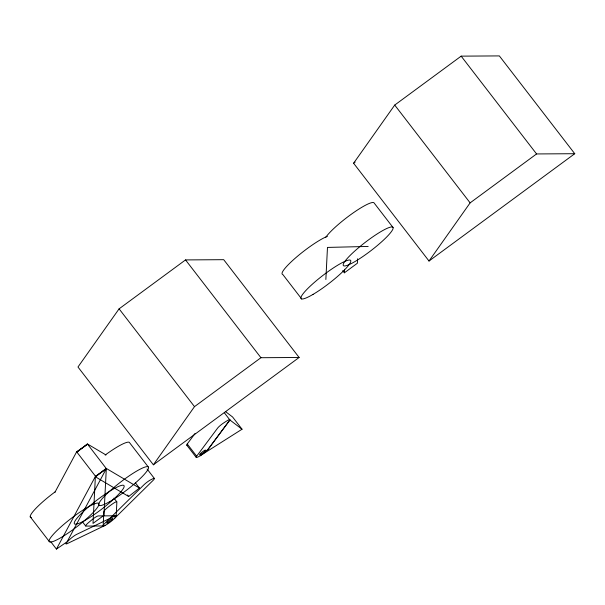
<?xml version="1.0" encoding="UTF-8"?>
<svg xmlns="http://www.w3.org/2000/svg" width="605" height="605" viewBox="0 0 605 605"><rect width="100%" height="100%" fill="white"/><g stroke="black" fill="none" stroke-linecap="round" stroke-linejoin="round"><path stroke-width="0.91" d="M103.16 525.677L103.879 511.505A6.254 1.006 -37.6 0 1 107.645 507.512A20.721 3.335 -37.6 0 1 113.248 503.39A6.254 1.006 -37.6 0 1 116.878 501.931L116.16 516.095M106.306 468.588L103.939 515.354L93.004 523.408L95.378 476.642L106.306 468.588L87.362 443.934L76.616 452.396M325.853 279.495L327.479 247.422L368.165 246.439M357.608 258.804L357.381 263.228L344.381 272.81L344.563 269.263M54.896 492.364L76.653 451.806L86.56 445.038M56.431 549.09L95.507 476.256L106.177 468.973L67.102 541.8L56.431 549.09L50.722 541.679M224.357 412.799L229.9 419.991L208.657 448.6A8.152 1.308 -37.6 0 1 200.142 455.777A8.152 1.308 -37.6 0 1 196.663 456.2L187.24 443.979L195.143 433.369M119.087 308.845L77.969 367.008L153.375 464.806L299.12 357.479L223.706 259.681L185.531 259.916L119.087 308.845L194.492 406.643L153.375 464.806M353.6 163.237L394.717 105.073L461.161 56.144L499.344 55.91L574.75 153.708L429.013 261.027L353.6 163.237L355.12 162.117M429.013 261.027L470.123 202.872L536.567 153.942L574.75 153.708M196.663 456.2L217.566 428.166A6.254 1.006 -37.6 0 1 222.844 423.5A20.721 3.335 -37.6 0 1 228.009 420.225A6.254 1.006 -37.6 0 1 229.9 419.991L242.038 429.225L200.142 455.777L207.848 449.575L229.9 419.991M105.028 525.458A8.152 1.308 -37.6 0 0 114.224 518.689L152.921 480.544A6.254 1.006 -37.6 0 0 153.799 478.381A20.721 3.335 -37.6 0 0 149.889 480.257A6.254 1.006 -37.6 0 0 143.846 484.9L105.149 523.045A8.152 1.308 -37.6 0 0 105.028 525.458L67.321 543.585A6.254 1.006 -37.6 0 1 66.603 542.587A20.721 3.335 -37.6 0 1 70.619 538.631A6.254 1.006 -37.6 0 1 76.638 534.396L114.322 516.292M139.43 488.046L106.215 468.383L95.469 476.846L128.683 496.501L139.43 488.046L135.429 482.858M76.525 452.192L86.727 444.675M194.492 406.643L260.937 357.714L299.12 357.479M115.835 515.785L98.214 515.921A6.254 1.006 -37.6 0 0 93.14 518.833A20.721 3.335 -37.6 0 0 87.846 523.212A6.254 1.006 -37.6 0 0 85.918 526.093L103.538 525.949M87.362 443.934L105.996 454.96M225.468 411.566L232.607 417.004L242.038 429.225M461.161 56.144L536.567 153.942M394.717 105.073L470.123 202.872M393.053 227.54A31.278 5.029 -37.6 0 0 354.054 251.68A31.278 5.029 -37.6 0 0 357.396 260.097A31.278 5.029 -37.6 0 0 393.053 227.54L374.2 203.091A31.278 5.029 -37.6 0 0 352.276 213.542A31.278 5.029 -37.6 0 0 325.581 237.591M342.717 270.647L344.381 272.81M301.661 298.946L282.807 274.496A31.278 5.029 -37.6 0 1 296.556 257.049A31.278 5.029 -37.6 0 1 327.396 236.328M185.531 259.916L260.937 357.714M186.786 445.159L196.209 457.38M148.142 466.78L129.296 442.331A31.278 5.029 -37.6 0 0 105.179 455.036M147.068 468.981L154.275 478.328M127.542 495.019L128.683 496.501M113.959 498.119L116.727 501.711M76.653 451.806L95.507 476.256M82.333 521.646L85.66 525.964M30.25 516.821L49.103 541.271M187.217 445.25A8.152 1.308 -37.6 0 1 187.24 443.979M114.345 516.277A8.152 1.308 -37.6 0 1 114.224 518.689M31.362 517.615A31.278 5.029 -37.6 0 1 55.615 491.494M200.845 454.34A3.721 0.597 -37.6 0 0 205.602 450.324A3.721 0.597 -37.6 0 0 201.533 452.54A3.721 0.597 -37.6 0 0 200.845 454.34M108.386 522.501A3.721 0.597 -37.6 0 0 112.651 518.621A3.721 0.597 -37.6 0 0 108.023 521.48A3.721 0.597 -37.6 0 0 108.386 522.501M109.566 501.704A31.278 5.029 -37.6 0 0 148.512 468.149A31.278 5.029 -37.6 0 0 112.78 488.439A31.278 5.029 -37.6 0 0 109.566 501.704M62.451 536.718A31.278 5.029 -37.6 0 0 98.986 503.852A31.278 5.029 -37.6 0 0 60.689 527.114A31.278 5.029 -37.6 0 0 62.451 536.718M86.447 519.551A31.278 5.029 -37.6 0 0 124.176 486.307A31.278 5.029 -37.6 0 0 87.022 508.208A31.278 5.029 -37.6 0 0 86.447 519.551M313.087 294.355A31.278 5.029 -37.6 0 0 350.817 261.118A31.278 5.029 -37.6 0 0 313.662 283.019A31.278 5.029 -37.6 0 0 313.087 294.355"/></g></svg>
